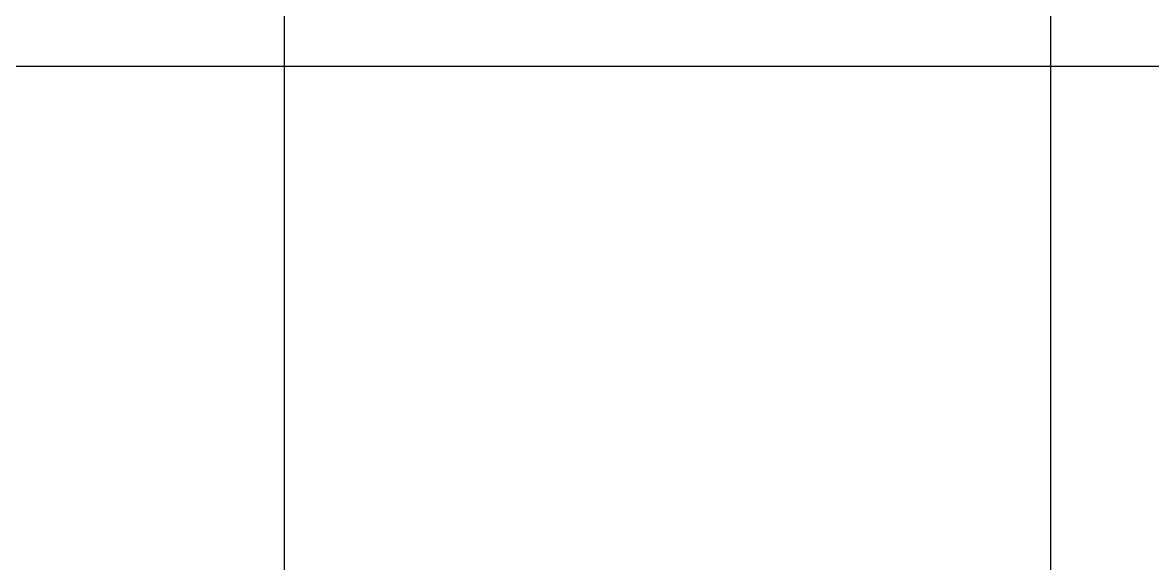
# Model space of a CAD drawing. Header units: millimetres. Extents: x 0 to 6090, y -6000 to 101.
# Drawn here: x 2795 to 3680, y -4590 to -4166 of the extents above; entities that cross this region are included whole.
import ezdxf

# ---------------------------------------------------------------- set-up
doc = ezdxf.new("R2010")
doc.units = ezdxf.units.MM

# ---------------------------------------------------------------- blocks, each defined once
blk = doc.blocks.new('*U1')
at = {"layer": 'Defpoints'}
blk.add_line((0, 3000), (0, -3000), dxfattribs=at)
blk = doc.blocks.new('*U2')
at = {"layer": 'Defpoints', "color": 0, "linetype": 'ByBlock', "lineweight": -2, "transparency": 16777216}
for p in [(3000, 20), (3600, 20), (3000, 10), (3600, 10), (3000, 0), (3600, 0)]:
    blk.add_blockref('*U1', p, dxfattribs=at)
blk = doc.blocks.new('*U3')
at = {"layer": 'Defpoints'}
blk.add_line((-3000, 0), (3000, 0), dxfattribs=at)
blk = doc.blocks.new('*U4')
at = {"layer": 'Defpoints', "color": 0, "linetype": 'ByBlock', "lineweight": -2, "transparency": 16777216}
for p in [(0, 1800), (10, 1800), (20, 1800), (30, 1800), (40, 1800), (50, 1800), (60, 1800), (70, 1800), (80, 1800), (90, 1800)]:
    blk.add_blockref('*U3', p, dxfattribs=at)

msp = doc.modelspace()

# ---------------------------------------------------------------- block references
at = {"layer": 'Defpoints'}
for name, p in [('*U2', (0, -3000)), ('*U4', (3000, -6000))]:
    msp.add_blockref(name, p, dxfattribs=at)

doc.saveas('drawing.dxf')
